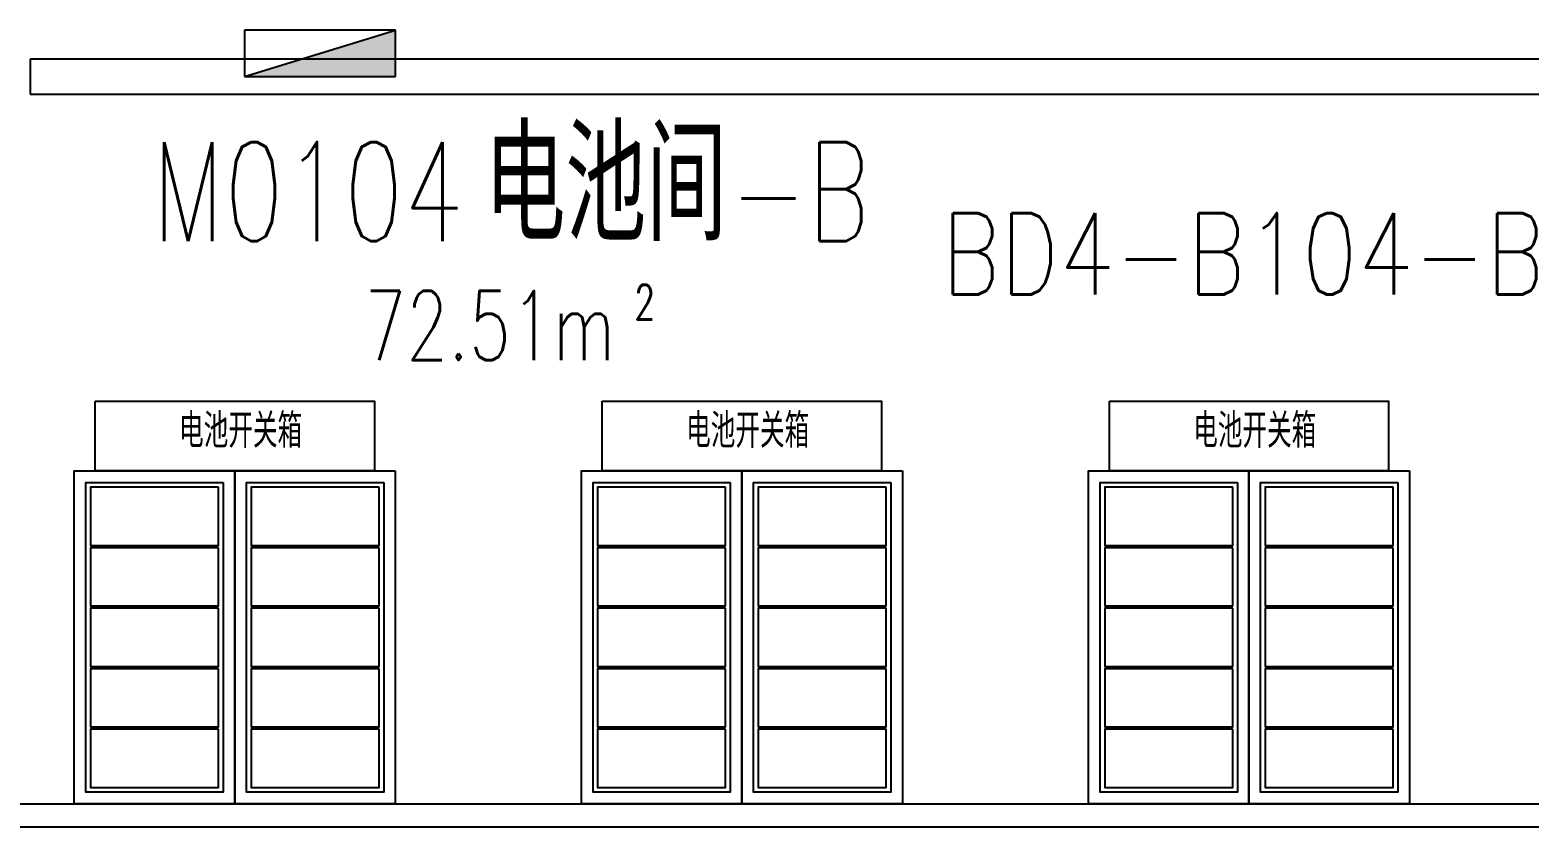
# Model space of a CAD drawing. Extents: x 758840 to 1108724, y -102573 to 143521.
# Drawn here: x 883163 to 889611, y 60738 to 64163 of the extents above; entities that cross this region are included whole.
import ezdxf

# ---------------------------------------------------------------- set-up
doc = ezdxf.new("R2010")
doc.units = 0
doc.header["$LTSCALE"] = 1000
doc.header["$MEASUREMENT"] = 0
doc.linetypes.add('CENTER', pattern=[2, 1.25, -0.25, 0.25, -0.25])
for name, color, linetype in [('01-房间正式编号', 1, 'Continuous'), ('02电气-设备', 255, 'Continuous'), ('DUCT-新风管立管', 7, 'Continuous'), ('EQUIP_消火栓', 7, 'Continuous'), ('SPACE', 7, 'Continuous'), ('WALL-MOVE', 6, 'Continuous')]:
    doc.layers.add(name, color=color, linetype=linetype)
doc.styles.add('_TCH_SPACE', font='SIMPLEX', dxfattribs={"bigfont": 'GBCBIG'})
doc.styles.get("Standard").update_dxf_attribs({"font": 'gbenor.shx', "bigfont": 'gbcbig.shx'})
doc.styles.add('平面图B$0$HZ', font='romans.shx', dxfattribs={"width": 0.8, "bigfont": 'gbcbig.shx'})

# ---------------------------------------------------------------- blocks, each defined once
blk = doc.blocks.new('*U342')
at = {"layer": 'DUCT-新风管立管', "color": 5, "ltscale": 5}
blk.add_lwpolyline([(-125, 275), (-125, -275), (125, -275), (125, 275)], close=True, dxfattribs=at)
blk = doc.blocks.new('*U343')
at = {"layer": '02电气-设备', "color": 0, "linetype": 'ByBlock', "lineweight": -2, "transparency": 16777216}
for p in [(0, 0), (260, 0), (520, 0), (780, 0), (1040, 0)]:
    blk.add_blockref('*U342', p, dxfattribs=at)
blk = doc.blocks.new('*U344')
at = {"layer": 'DUCT-新风管立管', "color": 5, "ltscale": 5}
blk.add_lwpolyline([(-125, 275), (-125, -275), (125, -275), (125, 275)], close=True, dxfattribs=at)
blk = doc.blocks.new('*U345')
at = {"layer": '02电气-设备', "color": 0, "linetype": 'ByBlock', "lineweight": -2, "transparency": 16777216}
for p in [(0, 0), (260, 0), (520, 0), (780, 0), (1040, 0)]:
    blk.add_blockref('*U344', p, dxfattribs=at)
blk = doc.blocks.new('*U346')
at = {"layer": 'DUCT-新风管立管', "color": 5, "ltscale": 5}
blk.add_lwpolyline([(-125, 275), (-125, -275), (125, -275), (125, 275)], close=True, dxfattribs=at)
blk = doc.blocks.new('*U347')
at = {"layer": '02电气-设备', "color": 0, "linetype": 'ByBlock', "lineweight": -2, "transparency": 16777216}
for p in [(0, 0), (260, 0), (520, 0), (780, 0), (1040, 0)]:
    blk.add_blockref('*U346', p, dxfattribs=at)
blk = doc.blocks.new('*U348')
at = {"layer": 'DUCT-新风管立管', "color": 5, "ltscale": 5}
blk.add_lwpolyline([(-125, 275), (-125, -275), (125, -275), (125, 275)], close=True, dxfattribs=at)
blk = doc.blocks.new('*U349')
at = {"layer": '02电气-设备', "color": 0, "linetype": 'ByBlock', "lineweight": -2, "transparency": 16777216}
for p in [(0, 0), (260, 0), (520, 0), (780, 0), (1040, 0)]:
    blk.add_blockref('*U348', p, dxfattribs=at)
blk = doc.blocks.new('*U350')
at = {"layer": 'DUCT-新风管立管', "color": 5, "ltscale": 5}
blk.add_lwpolyline([(-125, 275), (-125, -275), (125, -275), (125, 275)], close=True, dxfattribs=at)
blk = doc.blocks.new('*U351')
at = {"layer": '02电气-设备', "color": 0, "linetype": 'ByBlock', "lineweight": -2, "transparency": 16777216}
for p in [(0, 0), (260, 0), (520, 0), (780, 0), (1040, 0)]:
    blk.add_blockref('*U350', p, dxfattribs=at)
blk = doc.blocks.new('*U352')
at = {"layer": 'DUCT-新风管立管', "color": 5, "ltscale": 5}
blk.add_lwpolyline([(-125, 275), (-125, -275), (125, -275), (125, 275)], close=True, dxfattribs=at)
blk = doc.blocks.new('*U353')
at = {"layer": '02电气-设备', "color": 0, "linetype": 'ByBlock', "lineweight": -2, "transparency": 16777216}
for p in [(0, 0), (260, 0), (520, 0), (780, 0), (1040, 0)]:
    blk.add_blockref('*U352', p, dxfattribs=at)
blk = doc.blocks.new('$TwtSys$00000434')
for p, q in [((-0.5, 0.5), (-0.5, -0.5)), ((-0.5, -0.5), (0.5, 0.5)), ((0.5, 0.5), (-0.5, 0.5)), ((0.5, -0.5), (0.5, 0.5)), ((-0.5, -0.5), (0.5, -0.5))]:
    blk.add_line(p, q)
blk.add_solid([(0.5, -0.5), (0.5, 0.5), (-0.5, -0.5)])
blk = doc.blocks.new('消火栓-半栋')
at = {"layer": 'EQUIP_消火栓', "linetype": 'CENTER', "xscale": 650, "yscale": 200, "zscale": 650}
blk.add_blockref('$TwtSys$00000434', (95276.3, 20325), dxfattribs=at)

msp = doc.modelspace()

# ---------------------------------------------------------------- linework, layer by layer
at = {"layer": '02电气-设备', "color": 5, "ltscale": 5}
for points in [[(883443.02, 62567.52), (884643.02, 62567.52), (884643.02, 62267.52), (883443.02, 62267.52)], [(885623.02, 62567.52), (886823.02, 62567.52), (886823.02, 62267.52), (885623.02, 62267.52)], [(887803.02, 62567.52), (889003.02, 62567.52), (889003.02, 62267.52), (887803.02, 62267.52)]]:
    msp.add_lwpolyline(points, close=True, dxfattribs=at)
at = {"layer": '02电气-设备', "color": 3, "ltscale": 5}
for points in [[(884043.02, 62267.52), (884043.02, 60837.52), (883353.02, 60837.52), (883353.02, 62267.52)], [(884733.02, 62267.52), (884733.02, 60837.52), (884043.02, 60837.52), (884043.02, 62267.52)], [(886223.02, 62267.52), (886223.02, 60837.52), (885533.02, 60837.52), (885533.02, 62267.52)], [(886913.02, 62267.52), (886913.02, 60837.52), (886223.02, 60837.52), (886223.02, 62267.52)], [(888403.02, 62267.52), (888403.02, 60837.52), (887713.02, 60837.52), (887713.02, 62267.52)], [(889093.02, 62267.52), (889093.02, 60837.52), (888403.02, 60837.52), (888403.02, 62267.52)], [(883993.02, 62217.52), (883993.02, 60887.52), (883403.02, 60887.52), (883403.02, 62217.52)], [(884683.02, 62217.52), (884683.02, 60887.52), (884093.02, 60887.52), (884093.02, 62217.52)], [(886173.02, 62217.52), (886173.02, 60887.52), (885583.02, 60887.52), (885583.02, 62217.52)], [(886863.02, 62217.52), (886863.02, 60887.52), (886273.02, 60887.52), (886273.02, 62217.52)], [(888353.02, 62217.52), (888353.02, 60887.52), (887763.02, 60887.52), (887763.02, 62217.52)], [(889043.02, 62217.52), (889043.02, 60887.52), (888453.02, 60887.52), (888453.02, 62217.52)]]:
    msp.add_lwpolyline(points, close=True, dxfattribs=at)
at = {"layer": 'WALL-MOVE'}
for p, q in [((898188.06, 64037.54), (883162.57, 64037.54)), ((883162.57, 64037.54), (883162.57, 63887.54)), ((883162.57, 63887.54), (898113.06, 63887.54))]:
    msp.add_line(p, q, dxfattribs=at)
at = {"layer": 'WALL-MOVE', "color": 2}
for p, q in [((874338.02, 60837.52), (898113.06, 60837.52)), ((874263.02, 60737.52), (898188.06, 60737.52))]:
    msp.add_line(p, q, dxfattribs=at)

# ---------------------------------------------------------------- block references
msp.add_blockref('消火栓-半栋', (789133.02, 43737.52))
at = {"layer": '02电气-设备', "color": 3, "rotation": 270}
for name, p in [('*U343', (883698.02, 62072.52)), ('*U345', (884388.02, 62072.52)), ('*U347', (885878.02, 62072.52)), ('*U349', (886568.02, 62072.52)), ('*U351', (888058.02, 62072.52)), ('*U353', (888748.02, 62072.52))]:
    msp.add_blockref(name, p, dxfattribs=at)

# ---------------------------------------------------------------- texts
at = {"layer": '01-房间正式编号', "color": 1, "style": '平面图B$0$HZ', "width": 0.8}
msp.add_text('BD4-B104-B', height=350, dxfattribs=at).set_placement((887082.36, 63025.88))
at = {"layer": '02电气-设备', "color": 3, "ltscale": 5}
for p in [(883803.3, 62367.08), (885983.3, 62367.08), (888163.3, 62367.08)]:
    msp.add_text('电池开关箱', height=147, dxfattribs=at).set_placement(p)
at = {"layer": 'SPACE', "color": 5, "style": '_TCH_SPACE'}
msp.add_text('电池间', height=482.27, dxfattribs=at).set_placement((885117.15, 63255.66))
at = {"layer": 'SPACE', "color": 5, "style": '_TCH_SPACE', "width": 0.705882}
for s, height, p in [('M0104', 425, (883688.57, 63255.66)), ('-B', 425, (886170.34, 63255.66)), ('72.51m', 297.5, (884600.17, 62743.79)), ('2', 148.75, (885760.17, 62918.79))]:
    msp.add_text(s, height=height, dxfattribs=at).set_placement(p)

doc.saveas('drawing.dxf')
